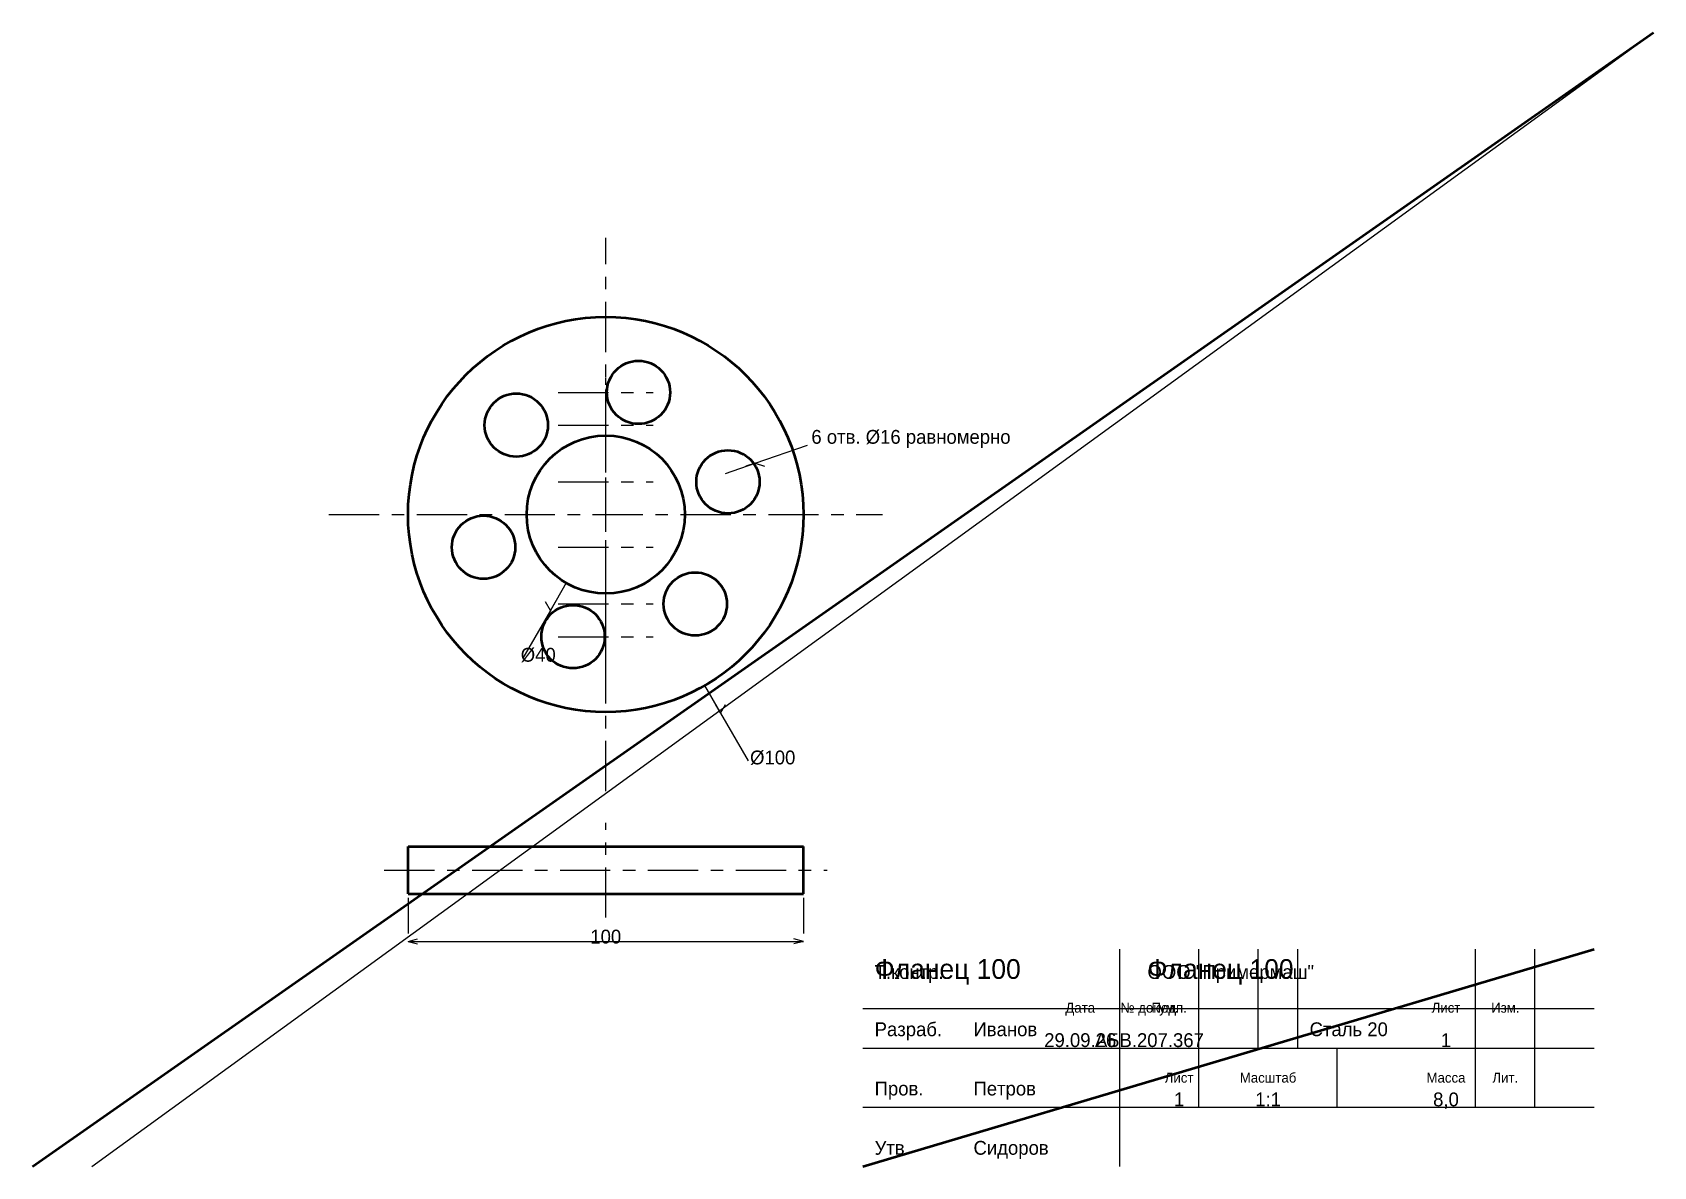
# Model space of a CAD drawing. Header units: millimetres. Extents: x 5 to 415, y 5 to 292.
import ezdxf
from ezdxf.enums import TextEntityAlignment as Align

# ---------------------------------------------------------------- set-up
doc = ezdxf.new("R2010")
doc.units = ezdxf.units.MM
doc.linetypes.add('CENTER', pattern=[22.225, 12.7, -3.175, 3.175, -3.175])
doc.linetypes.add('DASHED', pattern=[9, 6, -3])
for name, color, linetype, lineweight in [('AXIS', 7, 'CENTER', 25), ('DIMS', 7, 'CONTINUOUS', 25), ('MAIN', 7, 'CONTINUOUS', 50), ('TEXT', 7, 'CONTINUOUS', 25), ('THIN', 7, 'CONTINUOUS', 25)]:
    doc.layers.add(name, color=color, linetype=linetype, lineweight=lineweight)

msp = doc.modelspace()

# ---------------------------------------------------------------- linework, layer by layer
at = {"layer": 'AXIS', "linetype": 'CENTER', "lineweight": 25}
for p, q in [((150, 100), (150, 240)), ((150, 188.91), (150, 212.91)), ((138, 200.91), (162, 200.91)), ((150, 180.627), (150, 204.627)), ((138, 192.627), (162, 192.627)), ((150, 166.282), (150, 190.282)), ((138, 178.282), (162, 178.282)), ((150, 149.718), (150, 173.718)), ((80, 170), (220, 170)), ((138, 161.718), (162, 161.718)), ((150, 135.373), (150, 159.373)), ((150, 127.09), (150, 151.09)), ((138, 147.373), (162, 147.373)), ((138, 139.09), (162, 139.09)), ((150, 68), (150, 92)), ((94, 80), (206, 80))]:
    msp.add_line(p, q, dxfattribs=at)
at = {"layer": 'DIMS', "linetype": 'CONTINUOUS', "lineweight": 25}
for p, q in [((187.821, 183.023), (201.058, 187.581)), ((180.257, 180.418), (187.821, 183.023)), ((187.821, 183.023), (185.457, 182.209)), ((187.821, 183.023), (190.185, 182.209)), ((140, 152.679), (136, 145.751)), ((136, 145.751), (134.75, 147.916)), ((136, 145.751), (137.25, 147.916)), ((136, 145.751), (129, 133.627)), ((175, 126.699), (179, 119.771)), ((179, 119.771), (177.75, 121.936)), ((179, 119.771), (180.25, 121.936)), ((179, 119.771), (186, 107.646)), ((100, 73), (100, 64)), ((200, 73), (200, 64)), ((100, 62), (102.415, 62.647)), ((100, 62), (200, 62)), ((100, 62), (102.415, 61.353)), ((200, 62), (197.585, 62.647)), ((200, 62), (197.585, 61.353))]:
    msp.add_line(p, q, dxfattribs=at)
at = {"layer": 'MAIN', "linetype": 'CONTINUOUS', "lineweight": 50}
for p, q in [((5, 5), (415, 292)), ((100, 86), (200, 86)), ((100, 74), (100, 86)), ((200, 74), (200, 86)), ((100, 74), (200, 74)), ((215, 5), (400, 60))]:
    msp.add_line(p, q, dxfattribs=at)
for centre, radius in [((150, 170), 50), ((158.282, 200.91), 8), ((127.373, 192.627), 8), ((150, 170), 20), ((180.91, 178.282), 8), ((119.09, 161.718), 8), ((172.627, 147.373), 8), ((141.718, 139.09), 8)]:
    msp.add_circle(centre, radius, dxfattribs=at)
at = {"layer": 'THIN', "linetype": 'CONTINUOUS', "lineweight": 25}
for p, q in [((20, 5), (415, 292)), ((280, 5), (280, 60)), ((300, 35), (300, 60)), ((315, 35), (315, 60)), ((325, 35), (325, 60)), ((370, 35), (370, 60)), ((385, 35), (385, 60)), ((215, 45), (400, 45)), ((215, 35), (400, 35)), ((300, 20), (300, 35)), ((335, 20), (335, 35)), ((370, 20), (370, 35)), ((385, 20), (385, 35)), ((215, 20), (400, 20))]:
    msp.add_line(p, q, dxfattribs=at)
at = {"layer": 'THIN', "linetype": 'DASHED', "lineweight": 25}
for p, q in [((100, 74), (110, 74)), ((190, 74), (200, 74))]:
    msp.add_line(p, q, dxfattribs=at)

# ---------------------------------------------------------------- texts
at = {"layer": 'DIMS', "linetype": 'CONTINUOUS', "lineweight": 25}
for s, p in [('6 отв. %%c16 равномерно', (202.004, 187.906)), ('%%c40', (128.5, 132.761)), ('%%c100', (186.5, 106.78))]:
    msp.add_text(s, height=3.5, dxfattribs=at).set_placement(p)
msp.add_text('100', height=3.5, dxfattribs=at).set_placement((150, 63.2), align=Align.MIDDLE_CENTER)
at = {"layer": 'TEXT', "linetype": 'CONTINUOUS', "lineweight": 25}
for s, height, p in [('Фланец 100', 5, (218, 52.5)), ('Фланец 100', 5, (287, 52.5)), ('Т.контр.', 3.5, (218, 52.5)), ('ООО "Примермаш"', 3.5, (287, 52.5)), ('Разраб.', 3.5, (218, 38)), ('Иванов', 3.5, (243, 38)), ('Сталь 20', 3.5, (328, 38)), ('Пров.', 3.5, (218, 23)), ('Петров', 3.5, (243, 23)), ('Утв.', 3.5, (218, 8)), ('Сидоров', 3.5, (243, 8))]:
    msp.add_text(s, height=height, dxfattribs=at).set_placement(p)
for s, height, p in [('Дата', 2.5, (270, 45.2)), ('№ докум.', 2.5, (287.5, 45.2)), ('Подп.', 2.5, (292.5, 45.2)), ('Лист', 2.5, (362.5, 45.2)), ('Изм.', 2.5, (377.5, 45.2)), ('29.09.26', 3.5, (270, 37)), ('АБВ.207.367', 3.5, (287.5, 37)), ('1', 3.5, (362.5, 37)), ('Лист', 2.5, (295, 27.5)), ('Масштаб', 2.5, (317.5, 27.5)), ('Масса', 2.5, (362.5, 27.5)), ('Лит.', 2.5, (377.5, 27.5)), ('1', 3.5, (295, 22)), ('1:1', 3.5, (317.5, 22)), ('8,0', 3.5, (362.5, 22))]:
    msp.add_text(s, height=height, dxfattribs=at).set_placement(p, align=Align.MIDDLE_CENTER)

doc.saveas('drawing.dxf')
